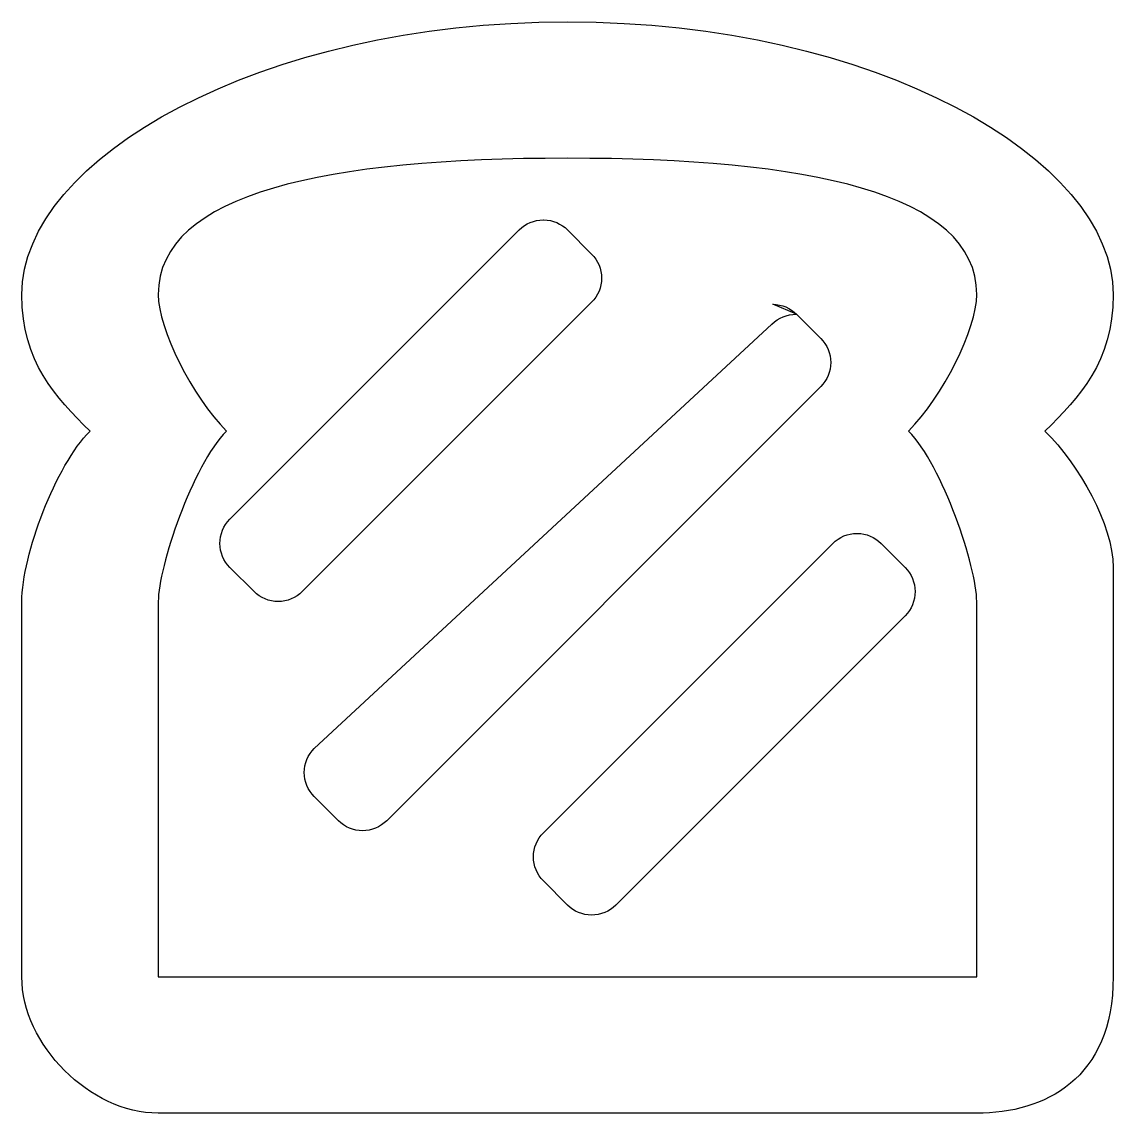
# Model space of a CAD drawing. Header units: centimetres. Extents: x -10.1 to 10.1, y -10.1 to 10.1.
import ezdxf

# ---------------------------------------------------------------- set-up
doc = ezdxf.new("R2010")
doc.units = ezdxf.units.CM
doc.header["$MEASUREMENT"] = 0
doc.layers.add('Layer 1', color=7, linetype='Continuous')

msp = doc.modelspace()

# ---------------------------------------------------------------- linework, layer by layer
at = {"layer": 'Layer 1'}
for points, knots in [([(0, 10.12031), (-5.69268, 10.12031), (-10.12031, 7.59023), (-10.12031, 5.06016), (-10.12031, 5.06016), (-10.12031, 3.79512), (-9.48779, 3.1626), (-8.85527, 2.53008), (-8.85527, 2.53008), (-9.48779, 1.89756), (-10.12031, 0.23543), (-10.12031, -0.63252), (-10.12031, -0.63252), (-10.12031, -0.63252), (-10.12031, -7.59023), (-10.12031, -7.59023), (-10.12031, -7.59023), (-10.12031, -8.85527), (-8.85527, -10.12031), (-7.59023, -10.12031), (-7.59023, -10.12031), (-7.59023, -10.12031), (7.59023, -10.12031), (7.59023, -10.12031), (7.59023, -10.12031), (8.85527, -10.12031), (10.12031, -9.48779), (10.12031, -7.59023), (10.12031, -7.59023), (10.12031, -7.59023), (10.12031, 0), (10.12031, 0), (10.12031, 0), (10.12031, 0.79938), (9.48779, 1.89756), (8.85527, 2.53008), (8.85527, 2.53008), (9.48779, 3.1626), (10.12031, 3.79512), (10.12031, 5.06016), (10.12031, 5.06016), (10.12031, 7.59024), (5.69267, 10.12032), (0, 10.12032), (0, 10.12032), (0, 10.12032), (0, 10.12031), (0, 10.12031)], [0, 0, 0, 0, 0.07692308, 0.07692308, 0.07692308, 0.07692308, 0.15384615, 0.15384615, 0.15384615, 0.15384615, 0.23076923, 0.23076923, 0.23076923, 0.23076923, 0.30769231, 0.30769231, 0.30769231, 0.30769231, 0.38461538, 0.38461538, 0.38461538, 0.38461538, 0.46153846, 0.46153846, 0.46153846, 0.46153846, 0.53846154, 0.53846154, 0.53846154, 0.53846154, 0.61538462, 0.61538462, 0.61538462, 0.61538462, 0.69230769, 0.69230769, 0.69230769, 0.69230769, 0.76923077, 0.76923077, 0.76923077, 0.76923077, 0.84615385, 0.84615385, 0.84615385, 0.84615385, 1, 1, 1, 1]), ([(0, 7.59023), (4.42764, 7.59023), (7.59023, 6.95771), (7.59023, 5.06015), (7.59023, 5.06015), (7.59023, 4.42763), (6.95771, 3.16259), (6.32519, 2.53007), (6.32519, 2.53007), (6.95771, 1.89755), (7.59023, -0.00001), (7.59023, -0.63253), (7.59023, -0.63253), (7.59023, -0.63253), (7.59023, -7.59024), (7.59023, -7.59024), (7.59023, -7.59024), (7.59023, -7.59024), (-7.59023, -7.59023), (-7.59023, -7.59023), (-7.59023, -7.59023), (-7.59023, -7.59023), (-7.59023, -0.63252), (-7.59023, -0.63252), (-7.59023, -0.63252), (-7.59023, 0), (-6.95771, 1.89756), (-6.32519, 2.53008), (-6.32519, 2.53008), (-6.95771, 3.1626), (-7.59023, 4.42764), (-7.59023, 5.06016), (-7.59023, 5.06016), (-7.59023, 6.95772), (-4.42763, 7.59024), (0, 7.59024), (0, 7.59024), (0, 7.59024), (0, 7.59023), (0, 7.59023)], [0, 0, 0, 0, 0.09090909, 0.09090909, 0.09090909, 0.09090909, 0.18181818, 0.18181818, 0.18181818, 0.18181818, 0.27272727, 0.27272727, 0.27272727, 0.27272727, 0.36363636, 0.36363636, 0.36363636, 0.36363636, 0.45454545, 0.45454545, 0.45454545, 0.45454545, 0.54545455, 0.54545455, 0.54545455, 0.54545455, 0.63636364, 0.63636364, 0.63636364, 0.63636364, 0.72727273, 0.72727273, 0.72727273, 0.72727273, 0.81818182, 0.81818182, 0.81818182, 0.81818182, 1, 1, 1, 1]), ([(-0.43749, 6.44643), (-0.44092, 6.44644), (-0.44463, 6.44652), (-0.44818, 6.44652), (-0.44818, 6.44652), (-0.6156, 6.44652), (-0.77622, 6.38011), (-0.89475, 6.26196), (-0.89475, 6.26196), (-0.89475, 6.26196), (-6.26194, 0.8948), (-6.26194, 0.8948), (-6.26194, 0.8948), (-6.38062, 0.77621), (-6.44734, 0.6152), (-6.44734, 0.4474), (-6.44734, 0.4474), (-6.44734, 0.2796), (-6.38062, 0.11859), (-6.26193, -0.00001), (-6.26193, -0.00001), (-6.26193, -0.00001), (-5.8139, -0.44674), (-5.8139, -0.44674), (-5.8139, -0.44674), (-5.69531, -0.5654), (-5.5343, -0.63212), (-5.3665, -0.63212), (-5.3665, -0.63212), (-5.1987, -0.63212), (-5.03769, -0.5654), (-4.91908, -0.44671), (-4.91908, -0.44671), (-4.91908, -0.44671), (0.44806, 4.92043), (0.44806, 4.92043), (0.44806, 4.92043), (0.56632, 5.03891), (0.63281, 5.19969), (0.63281, 5.36718), (0.63281, 5.36718), (0.63281, 5.53467), (0.56632, 5.69545), (0.44802, 5.81398), (0.44802, 5.81398), (0.44802, 5.81398), (0, 6.26194), (0, 6.26194), (0, 6.26194), (-0.11626, 6.37784), (-0.27333, 6.4441), (-0.43751, 6.44641), (-0.43751, 6.44641), (-0.43751, 6.44641), (-0.43749, 6.44643), (-0.43749, 6.44643)], [0, 0, 0, 0, 0.06666667, 0.06666667, 0.06666667, 0.06666667, 0.13333333, 0.13333333, 0.13333333, 0.13333333, 0.2, 0.2, 0.2, 0.2, 0.26666667, 0.26666667, 0.26666667, 0.26666667, 0.33333333, 0.33333333, 0.33333333, 0.33333333, 0.4, 0.4, 0.4, 0.4, 0.46666667, 0.46666667, 0.46666667, 0.46666667, 0.53333333, 0.53333333, 0.53333333, 0.53333333, 0.6, 0.6, 0.6, 0.6, 0.66666667, 0.66666667, 0.66666667, 0.66666667, 0.73333333, 0.73333333, 0.73333333, 0.73333333, 0.8, 0.8, 0.8, 0.8, 0.86666667, 0.86666667, 0.86666667, 0.86666667, 1, 1, 1, 1]), ([(4.24842, 4.69646), (4.24542, 4.69645), (4.2421, 4.69653), (4.23901, 4.69653), (4.23901, 4.69653), (4.07167, 4.69653), (3.9109, 4.63004), (3.79244, 4.51197), (3.79244, 4.51197), (3.79244, 4.51197), (-4.69646, -3.35501), (-4.69646, -3.35501), (-4.69646, -3.35501), (-4.81467, -3.47344), (-4.88116, -3.63429), (-4.88116, -3.80171), (-4.88116, -3.80171), (-4.88116, -3.96913), (-4.81467, -4.12998), (-4.69645, -4.24844), (-4.69645, -4.24844), (-4.69645, -4.24844), (-4.24842, -4.69647), (-4.24842, -4.69647), (-4.24842, -4.69647), (-4.12982, -4.81513), (-3.96881, -4.88185), (-3.80101, -4.88185), (-3.80101, -4.88185), (-3.63321, -4.88185), (-3.4722, -4.81513), (-3.35359, -4.69644), (-3.35359, -4.69644), (-3.35359, -4.69644), (4.69649, 3.35503), (4.69649, 3.35503), (4.69649, 3.35503), (4.81468, 3.47345), (4.88117, 3.6343), (4.88117, 3.80172), (4.88117, 3.80172), (4.88117, 3.96914), (4.81468, 4.12999), (4.69646, 4.24845), (4.69646, 4.24845), (4.69646, 4.24845), (4.24973, 4.69648), (4.24973, 4.69648), (4.24973, 4.69648), (4.13317, 4.81257), (3.97556, 4.87891), (3.811, 4.88091), (3.811, 4.88091), (3.811, 4.88091), (4.24842, 4.69646), (4.24842, 4.69646)], [0, 0, 0, 0, 0.06666667, 0.06666667, 0.06666667, 0.06666667, 0.13333333, 0.13333333, 0.13333333, 0.13333333, 0.2, 0.2, 0.2, 0.2, 0.26666667, 0.26666667, 0.26666667, 0.26666667, 0.33333333, 0.33333333, 0.33333333, 0.33333333, 0.4, 0.4, 0.4, 0.4, 0.46666667, 0.46666667, 0.46666667, 0.46666667, 0.53333333, 0.53333333, 0.53333333, 0.53333333, 0.6, 0.6, 0.6, 0.6, 0.66666667, 0.66666667, 0.66666667, 0.66666667, 0.73333333, 0.73333333, 0.73333333, 0.73333333, 0.8, 0.8, 0.8, 0.8, 0.86666667, 0.86666667, 0.86666667, 0.86666667, 1, 1, 1, 1]), ([(5.37642, 0.63252), (5.37378, 0.63249), (5.371, 0.63257), (5.3683, 0.63257), (5.3683, 0.63257), (5.20027, 0.63257), (5.03911, 0.56562), (4.92049, 0.4467), (4.92049, 0.4467), (4.92049, 0.4467), (-0.44665, -4.92044), (-0.44665, -4.92044), (-0.44665, -4.92044), (-0.56496, -5.0389), (-0.63145, -5.19968), (-0.63145, -5.36717), (-0.63145, -5.36717), (-0.63145, -5.53466), (-0.56496, -5.69544), (-0.44666, -5.81397), (-0.44666, -5.81397), (-0.44666, -5.81397), (0, -6.26194), (0, -6.26194), (0, -6.26194), (0.11859, -6.38062), (0.2796, -6.44734), (0.4474, -6.44734), (0.4474, -6.44734), (0.6152, -6.44734), (0.77621, -6.38062), (0.89482, -6.26193), (0.89482, -6.26193), (0.89482, -6.26193), (6.26194, -0.8948), (6.26194, -0.8948), (6.26194, -0.8948), (6.38063, -0.7762), (6.44735, -0.61519), (6.44735, -0.44739), (6.44735, -0.44739), (6.44735, -0.27959), (6.38063, -0.11858), (6.26194, 0.00002), (6.26194, 0.00002), (6.26194, 0.00002), (5.81521, 0.44675), (5.81521, 0.44675), (5.81521, 0.44675), (5.69887, 0.56339), (5.54119, 0.63019), (5.3764, 0.6325), (5.3764, 0.6325), (5.3764, 0.6325), (5.37642, 0.63252), (5.37642, 0.63252)], [0, 0, 0, 0, 0.06666667, 0.06666667, 0.06666667, 0.06666667, 0.13333333, 0.13333333, 0.13333333, 0.13333333, 0.2, 0.2, 0.2, 0.2, 0.26666667, 0.26666667, 0.26666667, 0.26666667, 0.33333333, 0.33333333, 0.33333333, 0.33333333, 0.4, 0.4, 0.4, 0.4, 0.46666667, 0.46666667, 0.46666667, 0.46666667, 0.53333333, 0.53333333, 0.53333333, 0.53333333, 0.6, 0.6, 0.6, 0.6, 0.66666667, 0.66666667, 0.66666667, 0.66666667, 0.73333333, 0.73333333, 0.73333333, 0.73333333, 0.8, 0.8, 0.8, 0.8, 0.86666667, 0.86666667, 0.86666667, 0.86666667, 1, 1, 1, 1])]:
    msp.add_open_spline(points, degree=3, knots=knots, dxfattribs=at)

doc.saveas('drawing.dxf')
